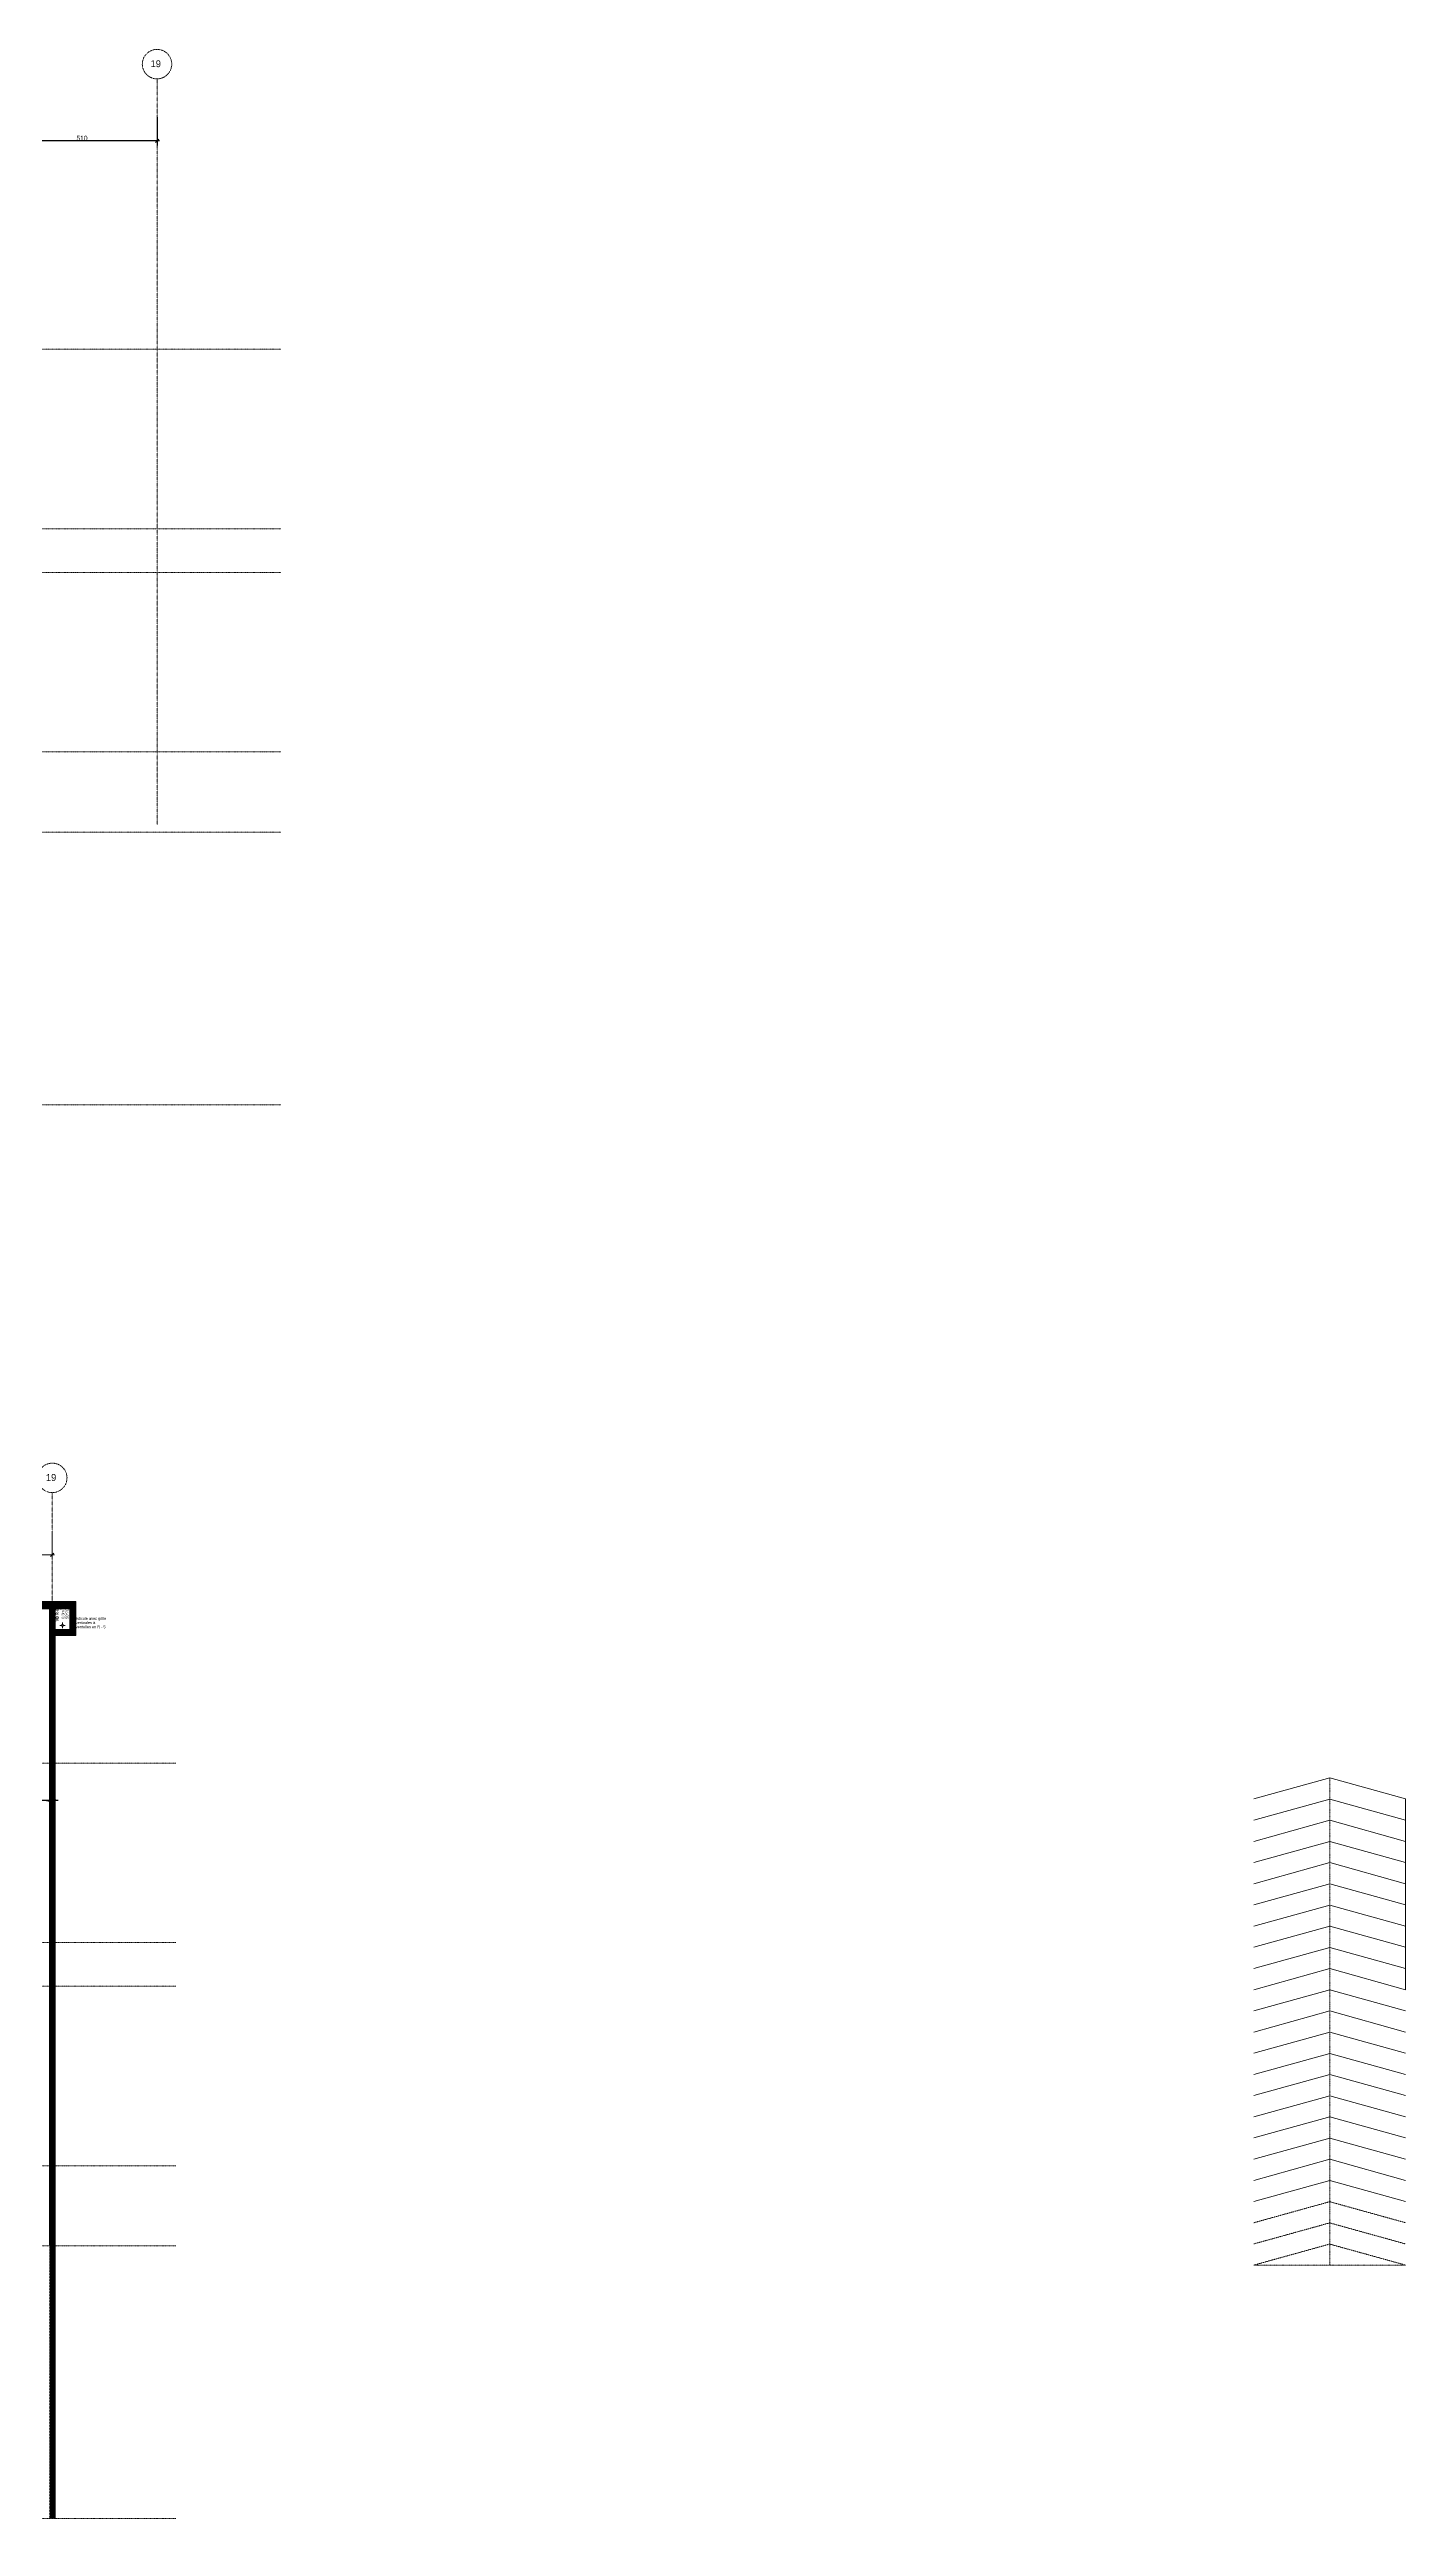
# Model space of a CAD drawing. Header units: millimetres. Extents: x -26249 to 60250, y -21218 to 23336.
# Drawn here: x 19176 to 23786, y -21168 to -12779 of the extents above; entities that cross this region are included whole.
import ezdxf

# ---------------------------------------------------------------- set-up
doc = ezdxf.new("R2010")
doc.units = ezdxf.units.MM
for name, pattern in [('ISO-02', [0.75, 0.6, -0.15]), ('Style de ligne -1', [0.41664, 0.20828, -0.20836]), ('Style de ligne -6', [1.04164, 0.625, -0.20828, 0.06943, -0.13893]), ('VW-01', [0.41656, 0.20828, -0.20828])]:
    doc.linetypes.add(name, pattern=pattern)
for name, color, linetype, lineweight in [('B Aménagement intérieur', 7, 'Continuous', 5), ('B GÈnÈral_Hatch', 7, 'Continuous', 5), ('B Général', 7, 'Continuous', 5), ('C ANNOTATIONS-cotation', 7, 'Continuous', 5), ('C ANNOTATIONS-texte', 7, 'Continuous', 5)]:
    doc.layers.add(name, color=color, linetype=linetype, lineweight=lineweight)
doc.layers.add('C ANNOTATIONS-axes', color=1, linetype='ISO-02', lineweight=13, true_color=0xff0000)
doc.layers.add('C ANNOTATIONS-axes horizontaux', color=1, linetype='Style de ligne -1', lineweight=13, true_color=0xff0000)
doc.styles.add('Arial', font='arial.ttf')
doc.styles.add('Eurostile', font='')
doc.styles.add('Eurostile (bold)', font='')
doc.styles.get('Eurostile').set_extended_font_data('Eurostile')
doc.styles.get('Eurostile (bold)').set_extended_font_data('Eurostile', bold=True)
doc.dimstyles.new('100é', dxfattribs={"dimtxt": 20.229601, "dimasz": 6.232178, "dimexe": 10, "dimexo": 25, "dimgap": 1, "dimtad": 1, "dimdec": 1, "dimtxsty": 'Arial', "dimblk": 'VW_SLASH', "dimblk1": 'VW_SLASH', "dimblk2": 'VW_SLASH', "dimcen": 0, "dimdle": 10, "dimazin": 0, "dimtfac": 1, "dimtdec": 1, "dimtix": 1, "dimtmove": 0, "dimatfit": 0, "dimldrblk": 'VW_FILLEDARROW', "dimfxl": 25, "dimfxlon": 1, "dimfrac": 2, "dimtolj": 1, "dimarcsym": 0})
doc.dimstyles.new('Arch', dxfattribs={"dimtxt": 20.229601, "dimasz": 11.224121, "dimexe": 15.875, "dimexo": 7.9375, "dimgap": 7.9375, "dimtad": 1, "dimdec": 1, "dimtxsty": 'Arial', "dimblk": 'VW_SLASH-1', "dimblk1": 'VW_SLASH-1', "dimblk2": 'VW_SLASH-1', "dimcen": 0, "dimdle": 7.9375, "dimazin": 0, "dimtfac": 1, "dimtdec": 1, "dimtix": 1, "dimtmove": 0, "dimatfit": 0, "dimldrblk": 'VW_FILLEDARROW-1', "dimfxl": 1, "dimfrac": 2, "dimtolj": 1, "dimarcsym": 0})
pattern_1 = [(45, (7235.0697, -23502.3608), (2.4253472, -2.6458333), [])]

# ---------------------------------------------------------------- blocks, each defined once
blk = doc.blocks.new('Groupe-3-1')
at = {"layer": 'B Général', "color": 7, "linetype": 'Continuous', "lineweight": 5}
blk.add_line((4557.3, 5425.9), (5205.2, 5425.9), dxfattribs=at)
at = {"layer": 'B Général', "color": 7, "linetype": 'VW-01', "lineweight": 5}
blk.add_line((6141, 5425.4), (6141, 4909.4), dxfattribs=at)
at = {"layer": 'B Général', "color": 140, "linetype": 'VW-01', "lineweight": 5, "true_color": 0x02abea}
blk.add_line((4485.7, 5167.6), (6141, 5167.6), dxfattribs=at)
at = {"layer": 'B Général', "color": 7, "linetype": 'Continuous', "lineweight": 5, "flags": 128}
for points in [[(4557.3, 5425.9), (4485.7, 5167.6), (4557.3, 4909.4)], [(4629.2, 5425.9), (4557.5, 5167.6), (4629.2, 4909.4)], [(4701.2, 5425.9), (4629.5, 5167.6), (4701.2, 4909.4)], [(4773.2, 5425.9), (4701.5, 5167.6), (4773.2, 4909.4)], [(4845.2, 5425.9), (4773.5, 5167.6), (4845.2, 4909.4)], [(4917.2, 5425.9), (4845.5, 5167.6), (4917.2, 4909.4)], [(4989.2, 5425.9), (4917.5, 5167.6), (4989.2, 4909.4)], [(5061.2, 5425.9), (4989.5, 5167.6), (5061.2, 4909.4)], [(5133.2, 5425.9), (5061.5, 5167.6), (5133.2, 4909.4)], [(5205.2, 5425.9), (5133.5, 5167.6), (5205.2, 4909.4)], [(5277.1, 5425.9), (5205.5, 5167.6), (5277.1, 4909.4)], [(5349.1, 5425.9), (5277.5, 5167.6), (5349.1, 4909.4)], [(5421.1, 5425.9), (5349.5, 5167.6), (5421.1, 4909.4)], [(5493.1, 5425.9), (5421.5, 5167.6), (5493.1, 4909.4)], [(5565.1, 5425.9), (5493.5, 5167.6), (5565.1, 4909.4)], [(5637.1, 5425.9), (5565.5, 5167.6), (5637.1, 4909.4)], [(5709.1, 5425.9), (5637.5, 5167.6), (5709.1, 4909.4)], [(5781.1, 5425.9), (5709.5, 5167.6), (5781.1, 4909.4)], [(5853.1, 5425.9), (5781.5, 5167.6), (5853.1, 4909.4)], [(5925.1, 5425.9), (5853.5, 5167.6), (5925.1, 4909.4)]]:
    blk.add_lwpolyline(points, dxfattribs=at)
at = {"layer": 'B Général', "color": 7, "linetype": 'VW-01', "lineweight": 5, "flags": 128}
for points in [[(5997.1, 5425.9), (5925.5, 5167.6), (5997.1, 4909.4)], [(6069.1, 5425.9), (5997.5, 5167.6), (6069.1, 4909.4)], [(6141.1, 5425.9), (6069.5, 5167.6), (6141.1, 4909.4)]]:
    blk.add_lwpolyline(points, dxfattribs=at)
blk = doc.blocks.new('Douche pointillée')
at = {"layer": 'B Général', "color": 252, "true_color": 0x989898}
blk.add_blockref('Groupe-3-1', (0, 0), dxfattribs=at)
blk = doc.blocks.new('Baignoire 75_170')
at = {"layer": 'B Général', "color": 8, "true_color": 0x767676}
blk.add_blockref('Douche pointillée', (-44, 3.5), dxfattribs=at)
blk = doc.blocks.new('Groupe-24-1')
at = {"layer": 'B Général', "color": 7, "rotation": 270}
blk.add_blockref('Baignoire 75_170', (10765.5, 4489.4), dxfattribs=at)
blk = doc.blocks.new('VW_SLASH-1')
at = {"color": 0, "linetype": 'ByBlock', "lineweight": -2}
blk.add_line((0.71, 0), (-1, 0), dxfattribs=at)
at = {"color": 0, "linetype": 'Continuous', "lineweight": 20, "flags": 128}
blk.add_lwpolyline([(0.5, 0.5), (-0.5, -0.5)], dxfattribs=at)
blk = doc.blocks.new('*D899')
at = {"layer": 'C ANNOTATIONS-cotation', "color": 0, "linetype": 'Continuous', "lineweight": -2, "transparency": 16777216}
for p, q in [((19031.5, -13049.1), (19031.5, -13105.6)), ((19541.5, -13009.1), (19541.5, -13105.6)), ((19530.3, -13089.7), (19042.7, -13089.7))]:
    blk.add_line(p, q, dxfattribs=at)
at = {"layer": 'Defpoints', "color": 0, "linetype": 'Continuous', "transparency": 16777216}
for p in [(19541.5, -13001.1), (19031.5, -13041.1), (19031.5, -13089.7)]:
    blk.add_point(p, dxfattribs=at)
at = {"layer": 'C ANNOTATIONS-cotation', "color": 0, "linetype": 'Continuous', "lineweight": -2, "transparency": 16777216, "xscale": 11.22412109375, "yscale": 11.22412109375, "zscale": 11.22412109375, "rotation": 180}
blk.add_blockref('VW_SLASH-1', (19031.5, -13089.7), dxfattribs=at)
at = {"layer": 'C ANNOTATIONS-cotation', "color": 0, "linetype": 'Continuous', "lineweight": -2, "transparency": 16777216, "xscale": 11.22412109375, "yscale": 11.22412109375, "zscale": 11.22412109375}
blk.add_blockref('VW_SLASH-1', (19541.5, -13089.7), dxfattribs=at)
at = {"layer": 'C ANNOTATIONS-cotation', "color": 0, "linetype": 'Continuous', "lineweight": 5, "transparency": 16777216, "insert": (19286.5, -13080.5), "char_height": 16.45, "attachment_point": 5, "style": 'Eurostile'}
blk.add_mtext('\\A1;510', dxfattribs=at)
blk = doc.blocks.new('VW_FILLEDARROW-1')
at = {"linetype": 'Continuous', "lineweight": 0}
blk.add_hatch(color=0, dxfattribs=at).paths.add_polyline_path([(-1.41, 0.38), (0, 0), (-1.41, -0.38)])
at = {"color": 0, "linetype": 'Continuous', "lineweight": 5, "flags": 128}
blk.add_lwpolyline([(-1.41, 0.38), (0, 0), (-1.41, -0.38)], close=True, dxfattribs=at)
blk = doc.blocks.new('*D22')
at = {"layer": 'C ANNOTATIONS-cotation', "color": 0, "linetype": 'Continuous', "lineweight": -2, "transparency": 16777216}
for p, q in [((3774.6, 1190.6), (3774.6, 1134.1)), ((4284.6, 1230.6), (4284.6, 1134.1)), ((4273.4, 1150), (3785.9, 1150))]:
    blk.add_line(p, q, dxfattribs=at)
at = {"layer": 'Defpoints', "color": 0, "transparency": 16777216}
for p in [(3774.6, 1198.6), (4284.6, 1238.6), (3774.6, 1150)]:
    blk.add_point(p, dxfattribs=at)
at = {"layer": 'C ANNOTATIONS-cotation', "color": 0, "lineweight": -2, "transparency": 16777216, "xscale": 11.22412109375, "yscale": 11.22412109375, "zscale": 11.22412109375, "rotation": 180}
blk.add_blockref('VW_SLASH-1', (3774.6, 1150), dxfattribs=at)
at = {"layer": 'C ANNOTATIONS-cotation', "color": 0, "lineweight": -2, "transparency": 16777216, "xscale": 11.22412109375, "yscale": 11.22412109375, "zscale": 11.22412109375}
blk.add_blockref('VW_SLASH-1', (4284.6, 1150), dxfattribs=at)
at = {"layer": 'C ANNOTATIONS-cotation', "color": 0, "lineweight": 5, "transparency": 16777216, "insert": (4029.6, 1159.2), "char_height": 16.45, "attachment_point": 5, "style": 'Eurostile'}
blk.add_mtext('\\A1;510', dxfattribs=at)
blk = doc.blocks.new('VW_SLASH')
at = {"color": 0, "linetype": 'ByBlock', "lineweight": -2}
blk.add_line((1.6, 0), (-1, 0), dxfattribs=at)
at = {"color": 0, "linetype": 'Continuous', "lineweight": 20, "flags": 128}
blk.add_lwpolyline([(0.5, 0.5), (-0.5, -0.5)], dxfattribs=at)
blk = doc.blocks.new('*D944')
at = {"layer": 'C ANNOTATIONS-cotation', "color": 0, "linetype": 'Continuous', "lineweight": -2, "transparency": 16777216}
blk.add_line((19169.3, -18728.4), (18696.7, -18728.4), dxfattribs=at)
at = {"layer": 'Defpoints', "color": 0, "linetype": 'Continuous', "transparency": 16777216}
for p in [(18690.5, -18728.4), (18690.5, -18813), (19175.5, -18813)]:
    blk.add_point(p, dxfattribs=at)
at = {"layer": 'C ANNOTATIONS-cotation', "color": 0, "linetype": 'Continuous', "lineweight": -2, "transparency": 16777216, "xscale": 6.232177734375, "yscale": 6.232177734375, "zscale": 6.232177734375, "rotation": 180}
blk.add_blockref('VW_SLASH', (18690.5, -18728.4), dxfattribs=at)
at = {"layer": 'C ANNOTATIONS-cotation', "color": 0, "linetype": 'Continuous', "lineweight": -2, "transparency": 16777216, "xscale": 6.232177734375, "yscale": 6.232177734375, "zscale": 6.232177734375}
blk.add_blockref('VW_SLASH', (19175.5, -18728.4), dxfattribs=at)
at = {"layer": 'C ANNOTATIONS-cotation', "color": 0, "linetype": 'Continuous', "lineweight": 5, "transparency": 16777216, "insert": (18933, -18723.1), "char_height": 8.47, "attachment_point": 5, "style": 'Eurostile'}
blk.add_mtext('\\A1;485', dxfattribs=at)
blk = doc.blocks.new('VW_FILLEDARROW')
at = {"linetype": 'Continuous', "lineweight": 0}
blk.add_hatch(color=0, dxfattribs=at).paths.add_polyline_path([(-1.6, 0.4), (0, 0), (-1.6, -0.4)])
at = {"color": 0, "linetype": 'Continuous', "lineweight": 5, "flags": 128}
blk.add_lwpolyline([(-1.6, 0.4), (0, 0), (-1.6, -0.4)], close=True, dxfattribs=at)
blk = doc.blocks.new('*D945')
at = {"layer": 'C ANNOTATIONS-cotation', "color": 0, "linetype": 'Continuous', "lineweight": -2, "transparency": 16777216}
blk.add_line((19189.3, -18728.4), (19181.7, -18728.4), dxfattribs=at)
at = {"layer": 'Defpoints', "color": 0, "linetype": 'Continuous', "transparency": 16777216}
for p in [(19175.5, -18728.4), (19175.5, -18813), (19195.5, -18813)]:
    blk.add_point(p, dxfattribs=at)
at = {"layer": 'C ANNOTATIONS-cotation', "color": 0, "linetype": 'Continuous', "lineweight": -2, "transparency": 16777216, "xscale": 6.232177734375, "yscale": 6.232177734375, "zscale": 6.232177734375, "rotation": 180}
blk.add_blockref('VW_SLASH', (19175.5, -18728.4), dxfattribs=at)
at = {"layer": 'C ANNOTATIONS-cotation', "color": 0, "linetype": 'Continuous', "lineweight": -2, "transparency": 16777216, "xscale": 6.232177734375, "yscale": 6.232177734375, "zscale": 6.232177734375}
blk.add_blockref('VW_SLASH', (19195.5, -18728.4), dxfattribs=at)
at = {"layer": 'C ANNOTATIONS-cotation', "color": 0, "linetype": 'Continuous', "lineweight": 5, "transparency": 16777216, "insert": (19185.5, -18723.1), "char_height": 8.47, "attachment_point": 5, "style": 'Eurostile'}
blk.add_mtext('\\A1;20', dxfattribs=at)
blk = doc.blocks.new('Groupe-115-1')
at = {"layer": 'B Général', "color": 7, "lineweight": 18}
for p, q in [((11983.521875, 5369.2), (11975.709375, 5369.2)), ((11985.084375, 5370.7625), (11985.084375, 5378.575)), ((11986.646875, 5369.2), (11994.459375, 5369.2)), ((11985.084375, 5367.6375), (11985.084375, 5359.825))]:
    blk.add_line(p, q, dxfattribs=at)
blk.add_circle((11985.084375, 5369.2), 3.90625, dxfattribs=at)
blk = doc.blocks.new('axes 2')
at = {"layer": 'B Général', "color": 1, "linetype": 'Style de ligne -6', "lineweight": 13}
blk.add_line((4284.633, -1173.93), (4284.633, 1361.07), dxfattribs=at)
at = {"layer": 'B Général', "color": 1, "linetype": 'VW-01', "lineweight": 13}
blk.add_circle((4284.633, 1411.07), 50, dxfattribs=at)
at = {"layer": 'C ANNOTATIONS-axes horizontaux', "color": 5, "true_color": 0x0000ff}
for p, q in [((4705, 442.07), (-4705, 442.07)), ((4705, -167.93), (-4705, -167.93)), ((4705, -315.93), (-4705, -315.93)), ((4705, -925.93), (-4705, -925.93)), ((4705, -1197.93), (-4705, -1197.93)), ((4705, -2124.828), (245, -2124.828))]:
    blk.add_line(p, q, dxfattribs=at)
at = {"layer": 'B Général', "color": 7, "insert": (4262.98, 1424.159), "char_height": 23.4956, "attachment_point": 1, "line_spacing_factor": 0.895453, "style": 'Eurostile'}
blk.add_mtext('19', dxfattribs=at)
at = {"layer": 'C ANNOTATIONS-cotation', "color": 7, "linetype": 'Continuous', "lineweight": 5}
dim = blk.add_linear_dim(base=(3774.633, 1150), p1=(4284.633, 1238.57), p2=(3774.633, 1198.57), dimstyle='Arch', override={"dimtxt": 16.446886, "dimgap": 1, "dimdec": 2, "dimpost": '<>', "dimtxsty": 'Eurostile', "dimtmove": 2}, dxfattribs=at)
dim.commit()
dim.dimension.update_dxf_attribs({"geometry": '*D22', "text_midpoint": (4029.633, 1159.223)})

msp = doc.modelspace()

# ---------------------------------------------------------------- hatches: boundary and pattern name
at = {"layer": 'B GÈnÈral_Hatch', "linetype": 'Continuous', "lineweight": 5}
h = msp.add_hatch(dxfattribs=at)
h.set_pattern_fill('50_BETON', style=0, pattern_type=2)
h.set_pattern_definition(pattern_1)
h.paths.add_polyline_path([(19245.515, -18076.972), (19265.515, -18051.972), (15665.725, -18051.972), (15667.383, -18076.972)])
h = msp.add_hatch(dxfattribs=at)
h.set_pattern_fill('50_BETON', style=0, pattern_type=2)
h.set_pattern_definition(pattern_1)
h.paths.add_polyline_path([(19195.515, -18064.472), (19175.515, -18064.472), (19175.515, -21167.87), (19195.515, -21167.87)])
h = msp.add_hatch(dxfattribs=at)
h.set_pattern_fill('50_BETON', style=0, pattern_type=2)
h.set_pattern_definition(pattern_1)
h.paths.add_polyline_path([(19245.515, -18146.972), (19265.515, -18166.972), (19265.515, -18051.972), (19245.515, -18076.972)])
h = msp.add_hatch(dxfattribs=at)
h.set_pattern_fill('50_BETON', style=0, pattern_type=2)
h.set_pattern_definition(pattern_1)
h.paths.add_polyline_path([(19195.515, -18146.972), (19195.515, -18166.972), (19265.515, -18166.972), (19245.515, -18146.972)])

# ---------------------------------------------------------------- linework, layer by layer
at = {"layer": 'B Général', "color": 1, "linetype": 'Style de ligne -6', "lineweight": 13, "true_color": 0xff0000}
msp.add_line((19541.506, -15413.63), (19541.506, -12878.63), dxfattribs=at)
at = {"layer": 'B Général', "color": 7, "linetype": 'Continuous', "lineweight": 18}
for p, q in [((15665.725, -18051.972), (19265.515, -18051.972)), ((15667.383, -18076.972), (19245.515, -18076.972)), ((19175.515, -18064.472), (19175.515, -20236.972)), ((19195.515, -18064.472), (19195.515, -21167.87)), ((19245.515, -18076.972), (19245.515, -18146.972)), ((19265.515, -18051.972), (19265.515, -18166.972)), ((19245.515, -18146.972), (19195.515, -18146.972)), ((19265.515, -18166.972), (19195.515, -18166.972))]:
    msp.add_line(p, q, dxfattribs=at)
at = {"layer": 'B Général', "color": 7, "linetype": 'Continuous', "lineweight": 5}
for p, q in [((15665.725, -18051.972), (19265.515, -18051.972)), ((15667.383, -18076.972), (19245.515, -18076.972)), ((19175.515, -18064.472), (19175.515, -20236.972)), ((19195.515, -18064.472), (19195.515, -21167.87)), ((19245.515, -18076.972), (19245.515, -18146.972)), ((19265.515, -18051.972), (19265.515, -18166.972)), ((19245.515, -18146.972), (19195.515, -18146.972)), ((19265.515, -18166.972), (19195.515, -18166.972))]:
    msp.add_line(p, q, dxfattribs=at)
at = {"layer": 'B Général', "color": 7, "linetype": 'Continuous', "flags": 128}
for points in [[(19195.515, -18076.972), (19195.515, -18146.972), (19175.515, -18146.972), (19175.515, -18076.972)], [(19180.515, -18076.972), (19180.515, -18146.972), (19175.515, -18146.972), (19175.515, -18076.972)]]:
    msp.add_lwpolyline(points, close=True, dxfattribs=at)
at = {"layer": 'B Général', "color": 1, "linetype": 'VW-01', "lineweight": 13, "true_color": 0xff0000}
msp.add_circle((19541.506, -12828.63), 50, dxfattribs=at)
at = {"layer": 'C ANNOTATIONS-axes horizontaux', "color": 5, "true_color": 0x0000ff}
for p, q in [((19961.873, -13797.63), (10551.873, -13797.63)), ((19961.873, -14407.63), (10551.873, -14407.63)), ((19961.873, -14555.63), (10551.873, -14555.63)), ((19961.873, -15165.63), (10551.873, -15165.63)), ((19961.873, -15437.63), (10551.873, -15437.63)), ((19961.873, -16364.528), (15501.873, -16364.528))]:
    msp.add_line(p, q, dxfattribs=at)

# ---------------------------------------------------------------- block references
at = {"layer": 'B Aménagement intérieur', "color": 7}
msp.add_blockref('Groupe-24-1', (7591.061, -18699.019), dxfattribs=at)
at = {"layer": 'B Général', "color": 7}
msp.add_blockref('Groupe-115-1', (7235.07, -23502.361), dxfattribs=at)
at = {"layer": 'C ANNOTATIONS-axes', "color": 7}
msp.add_blockref('axes 2', (14900.882, -19043.042), dxfattribs=at)

# ---------------------------------------------------------------- texts
at = {"layer": 'B Général', "color": 7, "insert": (19519.854, -12815.542), "char_height": 23.4956, "attachment_point": 1, "line_spacing_factor": 0.895453, "style": 'Eurostile'}
msp.add_mtext('19', dxfattribs=at)
at = {"layer": 'B Général', "color": 7, "insert": (19265.515, -18105.148), "char_height": 9.412, "width": 107, "attachment_point": 1, "line_spacing_factor": 0.894142, "style": 'Eurostile'}
msp.add_mtext('édicule avec grille verticales à ventelles en R - 5 ', dxfattribs=at)
at = {"layer": 'C ANNOTATIONS-texte', "insert": (19197.251, -18076.972), "char_height": 9.412001, "width": 58.99094, "attachment_point": 3, "rotation": 90, "line_spacing_factor": 0.894142, "style": 'Eurostile (bold)'}
msp.add_mtext('VB R-6\\P{\\fEurostile|b0|i0|c0|p0;0,3m}{\\fEurostile|b0|i0|c0|p0;\\H0.6667x;\\S2^ ;}{\\fEurostile|b0|i0|c0|p0; }{\\fEurostile|b0|i0|c0|p0;50*70}', dxfattribs=at)

# ---------------------------------------------------------------- dimensions: what is measured, and where the dimension line sits
at = {"layer": 'C ANNOTATIONS-cotation', "color": 7, "linetype": 'Continuous', "lineweight": 5}
for base, p1, p2, dimstyle, override, picture, middle in [((19031.506, -13089.7), (19541.506, -13001.13), (19031.506, -13041.13), 'Arch', {"dimtxt": 16.446886, "dimgap": 1, "dimdec": 2, "dimpost": '<>', "dimtxsty": 'Eurostile', "dimtmove": 2}, '*D899', (19286.506, -13080.477)), ((18690.515, -18728.361), (19175.515, -18812.972), (18690.515, -18812.972), '100é', {"dimtxt": 8.470801, "dimdec": 0, "dimpost": '<>', "dimtxsty": 'Eurostile', "dimse1": 1, "dimse2": 1, "dimtmove": 2}, '*D944', (18933.015, -18723.125)), ((19175.515, -18728.361), (19195.515, -18812.972), (19175.515, -18812.972), '100é', {"dimtxt": 8.470801, "dimdec": 0, "dimpost": '<>', "dimtxsty": 'Eurostile', "dimse1": 1, "dimse2": 1, "dimtmove": 2}, '*D945', (19185.515, -18723.125))]:
    dim = msp.add_linear_dim(base=base, p1=p1, p2=p2, dimstyle=dimstyle, override=override, dxfattribs=at)
    dim.commit()
    dim.dimension.update_dxf_attribs({"geometry": picture, "text_midpoint": middle})

doc.saveas('drawing.dxf')
